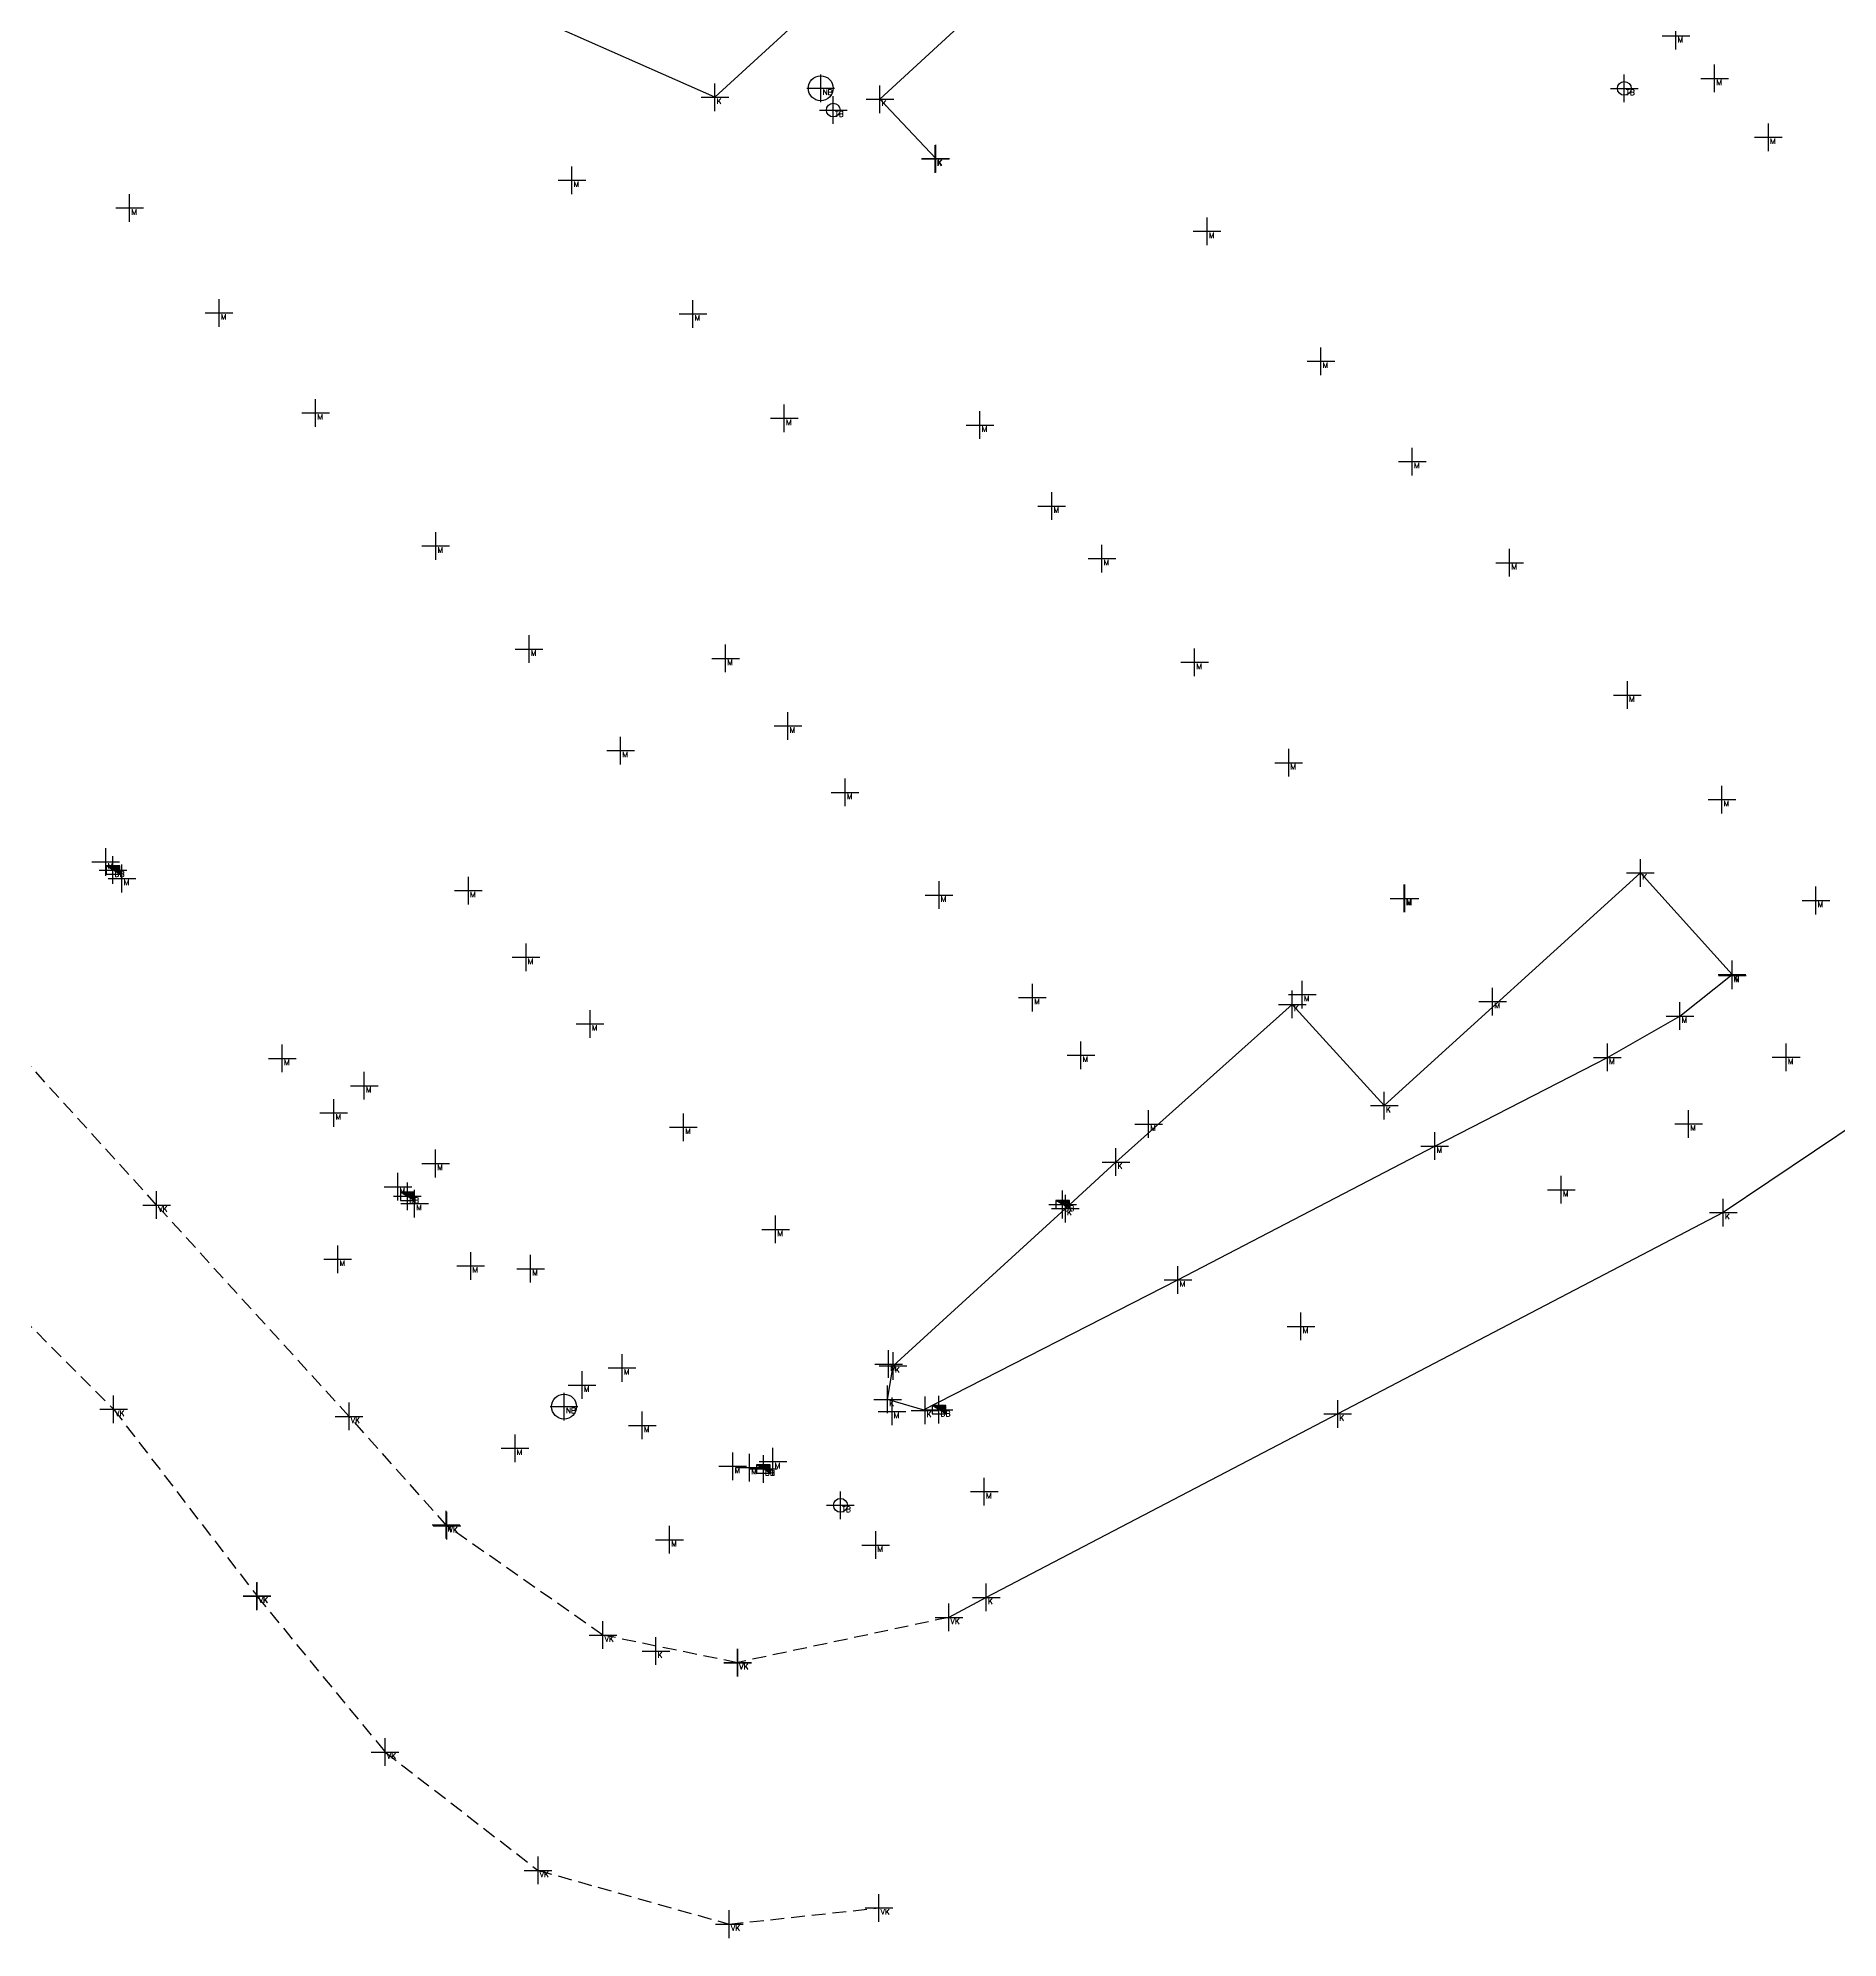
# Model space of a CAD drawing. Header units: metres. Extents: x 113488 to 113987, y 6281306 to 6282136.
# Drawn here: x 113809.7 to 113874.7, y 6281481.5 to 6281550.2 of the extents above; entities that cross this region are included whole.
import ezdxf
from ezdxf.enums import TextEntityAlignment as Align

# ---------------------------------------------------------------- set-up
doc = ezdxf.new("R2010")
doc.units = ezdxf.units.M
doc.header["$PDMODE"] = 2
doc.header["$PDSIZE"] = 0.5
doc.linetypes.add('DASHED', pattern=[0.75, 0.5, -0.25])
for name, color, linetype in [('M-2VA', 7, 'Continuous'), ('M-3YTOR', 7, 'Continuous'), ('M-BEF-BRUNNAR-INMÄTT', 7, 'Continuous'), ('M-BEF-VÄGKANT', 6, 'DASHED'), ('M-BEF-VÄGKANTSTÖD', 1, 'Continuous'), ('M-BRUNNAR', 3, 'Continuous'), ('M-BRUNNSLOCK', 1, 'Continuous'), ('pntdesc', 1, 'Continuous')]:
    doc.layers.add(name, color=color, linetype=linetype)
doc.styles.get("Standard").update_dxf_attribs({"font": 'simplex8.shx'})

# ---------------------------------------------------------------- blocks, each defined once
blk = doc.blocks.new('meas')
at = {"color": 0}
blk.add_point((0, 0), dxfattribs=at)
at = {"layer": 'pntdesc'}
blk.add_attdef('PNTDESC', text='', height=1, dxfattribs=at).set_placement((0.3, -0.21), align=Align.TOP_LEFT)
blk = doc.blocks.new('BEF-DB')
blk.add_hatch(color=256).paths.add_polyline_path([(-0.25, 0.15), (0.25, -0.15), (0.25, 0.15)])
blk.add_line((0.25, -0.15), (-0.25, 0.15))
at = {"flags": 128}
blk.add_lwpolyline([(-0.25, 0.15), (-0.25, -0.15), (0.25, -0.15), (0.25, 0.15)], close=True, dxfattribs=at)
blk = doc.blocks.new('NB')
at = {"layer": 'M-BRUNNAR', "ltscale": 0.1}
blk.add_circle((0, 0), 0.45, dxfattribs=at)
blk = doc.blocks.new('TB')
at = {"layer": 'M-BRUNNAR', "ltscale": 0.1}
blk.add_circle((0, 0), 0.25, dxfattribs=at)
at = {"layer": 'M-BRUNNSLOCK', "ltscale": 0.1}
blk.add_circle((0, 0), 0.25, dxfattribs=at)

msp = doc.modelspace()

# ---------------------------------------------------------------- linework, layer by layer
at = {"layer": 'M-BEF-VÄGKANT'}
for points in [[(113842.611, 6281493.118, 5.487), (113834.98, 6281491.488, 5.466), (113834.974, 6281491.479, 5.468), (113830.109, 6281492.481, 5.45), (113824.473, 6281496.426, 5.474), (113820.939, 6281500.38, 5.505), (113813.984, 6281508.011, 5.586), (113807.119, 6281515.565, 5.636)], [(113805.415, 6281507.664, 5.723), (113812.429, 6281500.635, 5.792), (113817.615, 6281493.891, 5.823), (113817.609, 6281493.881, 5.821), (113822.241, 6281488.254, 5.919), (113827.766, 6281483.98, 6.041), (113834.677, 6281482.036, 6.191), (113840.083, 6281482.624, 6.129)]]:
    msp.add_polyline3d(points, dxfattribs=at)
at = {"layer": 'M-BEF-VÄGKANTSTÖD'}
for points in [[(113901.597, 6281597.066, 6.838), (113917.709, 6281578.362, 6.639), (113925.577, 6281569.272, 6.525), (113927.991, 6281561.747, 6.486), (113923.777, 6281554.858, 6.4), (113927.118, 6281551.181, 6.542), (113891.99, 6281519.203, 6.057), (113888.6, 6281522.906, 5.948), (113875.542, 6281511.069, 5.778), (113870.593, 6281507.742, 5.756), (113856.661, 6281500.466, 5.559), (113843.962, 6281493.839, 5.477), (113842.611, 6281493.118, 5.487)], [(113827.929, 6281559.263, 6.202), (113831.454, 6281557.186, 6.139), (113835.416, 6281555.285, 6.115), (113838.528, 6281552.041, 6.113), (113834.16, 6281548.033, 6.057), (113827.662, 6281550.897, 6.123), (113822.332, 6281554.225, 6.144), (113827.909, 6281559.254, 6.191)], [(113856.341, 6281551.834, 6.066), (113851.503, 6281551.696, 6.068), (113847.66, 6281551.967, 6.094), (113844.87, 6281552.348, 6.123), (113840.122, 6281547.964, 6.083), (113842.138, 6281545.816, 6.028), (113842.121, 6281545.804, 6.023)], [(113841.749, 6281500.595, 5.379), (113840.394, 6281500.99, 5.366), (113840.595, 6281502.203, 5.371), (113846.82, 6281507.889, 5.419), (113848.645, 6281509.569, 5.475), (113855.017, 6281515.262, 5.536), (113858.343, 6281511.605, 5.595), (113867.604, 6281520.013, 5.727), (113870.911, 6281516.344, 5.646)], [(113841.689, 6281500.613, 5.378), (113850.89, 6281505.312, 5.468), (113860.172, 6281510.147, 5.568), (113866.406, 6281513.349, 5.629), (113869.026, 6281514.843, 5.653), (113870.911, 6281516.344, 5.646)]]:
    msp.add_polyline3d(points, dxfattribs=at)

# ---------------------------------------------------------------- block references
at = {"layer": 'M-2VA', "color": 20}
ref = msp.add_blockref('meas', (113837.983, 6281548.359, 6.065), dxfattribs=dict(at, xscale=0.2, yscale=0.2, zscale=0.2))
ref.add_attrib('PNTDESC', 'NB', dxfattribs={"layer": 'pntdesc', "height": 0.2}).set_placement((113838.043, 6281548.317, 6.065), align=Align.TOP_LEFT)
at = {"layer": 'M-2VA', "color": 50}
ref = msp.add_blockref('meas', (113867.019, 6281548.353, 6.156), dxfattribs=dict(at, xscale=0.2, yscale=0.2, zscale=0.2))
ref.add_attrib('PNTDESC', 'TB', dxfattribs={"layer": 'pntdesc', "height": 0.2}).set_placement((113867.079, 6281548.311, 6.156), align=Align.TOP_LEFT)
ref = msp.add_blockref('meas', (113838.434, 6281547.571, 6.045), dxfattribs=dict(at, xscale=0.2, yscale=0.2, zscale=0.2))
ref.add_attrib('PNTDESC', 'TB', dxfattribs={"layer": 'pntdesc', "height": 0.2}).set_placement((113838.494, 6281547.529, 6.045), align=Align.TOP_LEFT)
at = {"layer": 'M-2VA', "color": 150}
ref = msp.add_blockref('meas', (113812.405, 6281520.117, 5.492), dxfattribs=dict(at, xscale=0.2, yscale=0.2, zscale=0.2))
ref.add_attrib('PNTDESC', 'DB', dxfattribs={"layer": 'pntdesc', "height": 0.2}).set_placement((113812.465, 6281520.075, 5.492), align=Align.TOP_LEFT)
ref = msp.add_blockref('meas', (113823.045, 6281508.329, 5.398), dxfattribs=dict(at, xscale=0.2, yscale=0.2, zscale=0.2))
ref.add_attrib('PNTDESC', 'DB', dxfattribs={"layer": 'pntdesc', "height": 0.2}).set_placement((113823.105, 6281508.287, 5.398), align=Align.TOP_LEFT)
ref = msp.add_blockref('meas', (113846.721, 6281508.034, 5.424), dxfattribs=dict(at, xscale=0.2, yscale=0.2, zscale=0.2))
ref.add_attrib('PNTDESC', 'DB', dxfattribs={"layer": 'pntdesc', "height": 0.2}).set_placement((113846.781, 6281507.992, 5.424), align=Align.TOP_LEFT)
at = {"layer": 'M-2VA', "color": 20}
ref = msp.add_blockref('meas', (113828.707, 6281500.734, 5.372), dxfattribs=dict(at, xscale=0.2, yscale=0.2, zscale=0.2))
ref.add_attrib('PNTDESC', 'NB', dxfattribs={"layer": 'pntdesc', "height": 0.2}).set_placement((113828.767, 6281500.692, 5.372), align=Align.TOP_LEFT)
at = {"layer": 'M-2VA', "color": 150}
ref = msp.add_blockref('meas', (113842.252, 6281500.618, 5.37), dxfattribs=dict(at, xscale=0.2, yscale=0.2, zscale=0.2))
ref.add_attrib('PNTDESC', 'DB', dxfattribs={"layer": 'pntdesc', "height": 0.2}).set_placement((113842.312, 6281500.576, 5.37), align=Align.TOP_LEFT)
ref = msp.add_blockref('meas', (113835.907, 6281498.482, 5.306), dxfattribs=dict(at, xscale=0.2, yscale=0.2, zscale=0.2))
ref.add_attrib('PNTDESC', 'DB', dxfattribs={"layer": 'pntdesc', "height": 0.2}).set_placement((113835.967, 6281498.44, 5.306), align=Align.TOP_LEFT)
at = {"layer": 'M-2VA', "color": 50}
ref = msp.add_blockref('meas', (113838.693, 6281497.167, 5.345), dxfattribs=dict(at, xscale=0.2, yscale=0.2, zscale=0.2))
ref.add_attrib('PNTDESC', 'TB', dxfattribs={"layer": 'pntdesc', "height": 0.2}).set_placement((113838.753, 6281497.125, 5.345), align=Align.TOP_LEFT)
at = {"layer": 'M-3YTOR', "color": 90}
ref = msp.add_blockref('meas', (113868.884, 6281550.255, 6.159), dxfattribs=dict(at, xscale=0.2, yscale=0.2, zscale=0.2))
ref.add_attrib('PNTDESC', 'M', dxfattribs={"layer": 'pntdesc', "height": 0.2}).set_placement((113868.944, 6281550.213, 6.159), align=Align.TOP_LEFT)
ref = msp.add_blockref('meas', (113870.282, 6281548.716, 6.164), dxfattribs=dict(at, xscale=0.2, yscale=0.2, zscale=0.2))
ref.add_attrib('PNTDESC', 'M', dxfattribs={"layer": 'pntdesc', "height": 0.2}).set_placement((113870.342, 6281548.674, 6.164), align=Align.TOP_LEFT)
at = {"layer": 'M-3YTOR', "color": 130}
ref = msp.add_blockref('meas', (113834.16, 6281548.033, 6.057), dxfattribs=dict(at, xscale=0.2, yscale=0.2, zscale=0.2))
ref.add_attrib('PNTDESC', 'K', dxfattribs={"layer": 'pntdesc', "height": 0.2}).set_placement((113834.22, 6281547.991, 6.057), align=Align.TOP_LEFT)
ref = msp.add_blockref('meas', (113840.122, 6281547.964, 6.083), dxfattribs=dict(at, xscale=0.2, yscale=0.2, zscale=0.2))
ref.add_attrib('PNTDESC', 'K', dxfattribs={"layer": 'pntdesc', "height": 0.2}).set_placement((113840.182, 6281547.922, 6.083), align=Align.TOP_LEFT)
at = {"layer": 'M-3YTOR', "color": 90}
ref = msp.add_blockref('meas', (113872.224, 6281546.588, 6.114), dxfattribs=dict(at, xscale=0.2, yscale=0.2, zscale=0.2))
ref.add_attrib('PNTDESC', 'M', dxfattribs={"layer": 'pntdesc', "height": 0.2}).set_placement((113872.284, 6281546.546, 6.114), align=Align.TOP_LEFT)
at = {"layer": 'M-3YTOR', "color": 130}
ref = msp.add_blockref('meas', (113842.121, 6281545.804, 6.023), dxfattribs=dict(at, xscale=0.2, yscale=0.2, zscale=0.2))
ref.add_attrib('PNTDESC', 'K', dxfattribs={"layer": 'pntdesc', "height": 0.2}).set_placement((113842.181, 6281545.762, 6.023), align=Align.TOP_LEFT)
ref = msp.add_blockref('meas', (113842.138, 6281545.816, 6.028), dxfattribs=dict(at, xscale=0.2, yscale=0.2, zscale=0.2))
ref.add_attrib('PNTDESC', 'K', dxfattribs={"layer": 'pntdesc', "height": 0.2}).set_placement((113842.198, 6281545.774, 6.028), align=Align.TOP_LEFT)
at = {"layer": 'M-3YTOR', "color": 90}
ref = msp.add_blockref('meas', (113828.989, 6281545.037, 6.006), dxfattribs=dict(at, xscale=0.2, yscale=0.2, zscale=0.2))
ref.add_attrib('PNTDESC', 'M', dxfattribs={"layer": 'pntdesc', "height": 0.2}).set_placement((113829.049, 6281544.995, 6.006), align=Align.TOP_LEFT)
ref = msp.add_blockref('meas', (113813.008, 6281544.034, 5.96), dxfattribs=dict(at, xscale=0.2, yscale=0.2, zscale=0.2))
ref.add_attrib('PNTDESC', 'M', dxfattribs={"layer": 'pntdesc', "height": 0.2}).set_placement((113813.068, 6281543.992, 5.96), align=Align.TOP_LEFT)
ref = msp.add_blockref('meas', (113851.942, 6281543.19, 6.021), dxfattribs=dict(at, xscale=0.2, yscale=0.2, zscale=0.2))
ref.add_attrib('PNTDESC', 'M', dxfattribs={"layer": 'pntdesc', "height": 0.2}).set_placement((113852.002, 6281543.148, 6.021), align=Align.TOP_LEFT)
ref = msp.add_blockref('meas', (113816.242, 6281540.242, 5.91), dxfattribs=dict(at, xscale=0.2, yscale=0.2, zscale=0.2))
ref.add_attrib('PNTDESC', 'M', dxfattribs={"layer": 'pntdesc', "height": 0.2}).set_placement((113816.302, 6281540.2, 5.91), align=Align.TOP_LEFT)
ref = msp.add_blockref('meas', (113833.362, 6281540.207, 5.918), dxfattribs=dict(at, xscale=0.2, yscale=0.2, zscale=0.2))
ref.add_attrib('PNTDESC', 'M', dxfattribs={"layer": 'pntdesc', "height": 0.2}).set_placement((113833.422, 6281540.165, 5.918), align=Align.TOP_LEFT)
ref = msp.add_blockref('meas', (113856.054, 6281538.497, 5.937), dxfattribs=dict(at, xscale=0.2, yscale=0.2, zscale=0.2))
ref.add_attrib('PNTDESC', 'M', dxfattribs={"layer": 'pntdesc', "height": 0.2}).set_placement((113856.114, 6281538.455, 5.937), align=Align.TOP_LEFT)
ref = msp.add_blockref('meas', (113819.728, 6281536.631, 5.85), dxfattribs=dict(at, xscale=0.2, yscale=0.2, zscale=0.2))
ref.add_attrib('PNTDESC', 'M', dxfattribs={"layer": 'pntdesc', "height": 0.2}).set_placement((113819.788, 6281536.589, 5.85), align=Align.TOP_LEFT)
ref = msp.add_blockref('meas', (113836.664, 6281536.435, 5.862), dxfattribs=dict(at, xscale=0.2, yscale=0.2, zscale=0.2))
ref.add_attrib('PNTDESC', 'M', dxfattribs={"layer": 'pntdesc', "height": 0.2}).set_placement((113836.724, 6281536.393, 5.862), align=Align.TOP_LEFT)
ref = msp.add_blockref('meas', (113843.735, 6281536.193, 5.909), dxfattribs=dict(at, xscale=0.2, yscale=0.2, zscale=0.2))
ref.add_attrib('PNTDESC', 'M', dxfattribs={"layer": 'pntdesc', "height": 0.2}).set_placement((113843.795, 6281536.151, 5.909), align=Align.TOP_LEFT)
ref = msp.add_blockref('meas', (113859.358, 6281534.872, 5.874), dxfattribs=dict(at, xscale=0.2, yscale=0.2, zscale=0.2))
ref.add_attrib('PNTDESC', 'M', dxfattribs={"layer": 'pntdesc', "height": 0.2}).set_placement((113859.418, 6281534.83, 5.874), align=Align.TOP_LEFT)
ref = msp.add_blockref('meas', (113846.33, 6281533.264, 5.865), dxfattribs=dict(at, xscale=0.2, yscale=0.2, zscale=0.2))
ref.add_attrib('PNTDESC', 'M', dxfattribs={"layer": 'pntdesc', "height": 0.2}).set_placement((113846.39, 6281533.222, 5.865), align=Align.TOP_LEFT)
ref = msp.add_blockref('meas', (113824.069, 6281531.823, 5.75), dxfattribs=dict(at, xscale=0.2, yscale=0.2, zscale=0.2))
ref.add_attrib('PNTDESC', 'M', dxfattribs={"layer": 'pntdesc', "height": 0.2}).set_placement((113824.129, 6281531.781, 5.75), align=Align.TOP_LEFT)
ref = msp.add_blockref('meas', (113848.141, 6281531.368, 5.833), dxfattribs=dict(at, xscale=0.2, yscale=0.2, zscale=0.2))
ref.add_attrib('PNTDESC', 'M', dxfattribs={"layer": 'pntdesc', "height": 0.2}).set_placement((113848.201, 6281531.326, 5.833), align=Align.TOP_LEFT)
ref = msp.add_blockref('meas', (113862.874, 6281531.215, 5.798), dxfattribs=dict(at, xscale=0.2, yscale=0.2, zscale=0.2))
ref.add_attrib('PNTDESC', 'M', dxfattribs={"layer": 'pntdesc', "height": 0.2}).set_placement((113862.934, 6281531.173, 5.798), align=Align.TOP_LEFT)
ref = msp.add_blockref('meas', (113827.443, 6281528.099, 5.711), dxfattribs=dict(at, xscale=0.2, yscale=0.2, zscale=0.2))
ref.add_attrib('PNTDESC', 'M', dxfattribs={"layer": 'pntdesc', "height": 0.2}).set_placement((113827.503, 6281528.057, 5.711), align=Align.TOP_LEFT)
ref = msp.add_blockref('meas', (113834.541, 6281527.763, 5.739), dxfattribs=dict(at, xscale=0.2, yscale=0.2, zscale=0.2))
ref.add_attrib('PNTDESC', 'M', dxfattribs={"layer": 'pntdesc', "height": 0.2}).set_placement((113834.601, 6281527.721, 5.739), align=Align.TOP_LEFT)
ref = msp.add_blockref('meas', (113851.491, 6281527.621, 5.736), dxfattribs=dict(at, xscale=0.2, yscale=0.2, zscale=0.2))
ref.add_attrib('PNTDESC', 'M', dxfattribs={"layer": 'pntdesc', "height": 0.2}).set_placement((113851.551, 6281527.579, 5.736), align=Align.TOP_LEFT)
ref = msp.add_blockref('meas', (113867.13, 6281526.439, 5.747), dxfattribs=dict(at, xscale=0.2, yscale=0.2, zscale=0.2))
ref.add_attrib('PNTDESC', 'M', dxfattribs={"layer": 'pntdesc', "height": 0.2}).set_placement((113867.19, 6281526.397, 5.747), align=Align.TOP_LEFT)
ref = msp.add_blockref('meas', (113836.795, 6281525.32, 5.705), dxfattribs=dict(at, xscale=0.2, yscale=0.2, zscale=0.2))
ref.add_attrib('PNTDESC', 'M', dxfattribs={"layer": 'pntdesc', "height": 0.2}).set_placement((113836.855, 6281525.278, 5.705), align=Align.TOP_LEFT)
ref = msp.add_blockref('meas', (113830.75, 6281524.43, 5.67), dxfattribs=dict(at, xscale=0.2, yscale=0.2, zscale=0.2))
ref.add_attrib('PNTDESC', 'M', dxfattribs={"layer": 'pntdesc', "height": 0.2}).set_placement((113830.81, 6281524.388, 5.67), align=Align.TOP_LEFT)
ref = msp.add_blockref('meas', (113854.892, 6281523.994, 5.699), dxfattribs=dict(at, xscale=0.2, yscale=0.2, zscale=0.2))
ref.add_attrib('PNTDESC', 'M', dxfattribs={"layer": 'pntdesc', "height": 0.2}).set_placement((113854.952, 6281523.952, 5.699), align=Align.TOP_LEFT)
ref = msp.add_blockref('meas', (113838.863, 6281522.918, 5.664), dxfattribs=dict(at, xscale=0.2, yscale=0.2, zscale=0.2))
ref.add_attrib('PNTDESC', 'M', dxfattribs={"layer": 'pntdesc', "height": 0.2}).set_placement((113838.923, 6281522.876, 5.664), align=Align.TOP_LEFT)
ref = msp.add_blockref('meas', (113870.545, 6281522.662, 5.753), dxfattribs=dict(at, xscale=0.2, yscale=0.2, zscale=0.2))
ref.add_attrib('PNTDESC', 'M', dxfattribs={"layer": 'pntdesc', "height": 0.2}).set_placement((113870.605, 6281522.62, 5.753), align=Align.TOP_LEFT)
ref = msp.add_blockref('meas', (113812.145, 6281520.41, 5.496), dxfattribs=dict(at, xscale=0.2, yscale=0.2, zscale=0.2))
ref.add_attrib('PNTDESC', 'M', dxfattribs={"layer": 'pntdesc', "height": 0.2}).set_placement((113812.205, 6281520.368, 5.496), align=Align.TOP_LEFT)
ref = msp.add_blockref('meas', (113812.729, 6281519.811, 5.483), dxfattribs=dict(at, xscale=0.2, yscale=0.2, zscale=0.2))
ref.add_attrib('PNTDESC', 'M', dxfattribs={"layer": 'pntdesc', "height": 0.2}).set_placement((113812.789, 6281519.769, 5.483), align=Align.TOP_LEFT)
at = {"layer": 'M-3YTOR', "color": 130}
ref = msp.add_blockref('meas', (113867.604, 6281520.013, 5.727), dxfattribs=dict(at, xscale=0.2, yscale=0.2, zscale=0.2))
ref.add_attrib('PNTDESC', 'K', dxfattribs={"layer": 'pntdesc', "height": 0.2}).set_placement((113867.664, 6281519.971, 5.727), align=Align.TOP_LEFT)
at = {"layer": 'M-3YTOR', "color": 90}
ref = msp.add_blockref('meas', (113825.248, 6281519.373, 5.575), dxfattribs=dict(at, xscale=0.2, yscale=0.2, zscale=0.2))
ref.add_attrib('PNTDESC', 'M', dxfattribs={"layer": 'pntdesc', "height": 0.2}).set_placement((113825.308, 6281519.331, 5.575), align=Align.TOP_LEFT)
ref = msp.add_blockref('meas', (113842.255, 6281519.212, 5.615), dxfattribs=dict(at, xscale=0.2, yscale=0.2, zscale=0.2))
ref.add_attrib('PNTDESC', 'M', dxfattribs={"layer": 'pntdesc', "height": 0.2}).set_placement((113842.315, 6281519.17, 5.615), align=Align.TOP_LEFT)
ref = msp.add_blockref('meas', (113859.064, 6281519.092, 5.602), dxfattribs=dict(at, xscale=0.2, yscale=0.2, zscale=0.2))
ref.add_attrib('PNTDESC', 'M', dxfattribs={"layer": 'pntdesc', "height": 0.2}).set_placement((113859.124, 6281519.05, 5.602), align=Align.TOP_LEFT)
ref = msp.add_blockref('meas', (113859.088, 6281519.092, 5.599), dxfattribs=dict(at, xscale=0.2, yscale=0.2, zscale=0.2))
ref.add_attrib('PNTDESC', 'M', dxfattribs={"layer": 'pntdesc', "height": 0.2}).set_placement((113859.148, 6281519.05, 5.599), align=Align.TOP_LEFT)
ref = msp.add_blockref('meas', (113873.941, 6281519.016, 5.719), dxfattribs=dict(at, xscale=0.2, yscale=0.2, zscale=0.2))
ref.add_attrib('PNTDESC', 'M', dxfattribs={"layer": 'pntdesc', "height": 0.2}).set_placement((113874.001, 6281518.974, 5.719), align=Align.TOP_LEFT)
ref = msp.add_blockref('meas', (113827.331, 6281516.964, 5.56), dxfattribs=dict(at, xscale=0.2, yscale=0.2, zscale=0.2))
ref.add_attrib('PNTDESC', 'M', dxfattribs={"layer": 'pntdesc', "height": 0.2}).set_placement((113827.391, 6281516.922, 5.56), align=Align.TOP_LEFT)
at = {"layer": 'M-3YTOR', "color": 130}
ref = msp.add_blockref('meas', (113870.911, 6281516.344, 5.646), dxfattribs=dict(at, xscale=0.2, yscale=0.2, zscale=0.2))
ref.add_attrib('PNTDESC', 'K', dxfattribs={"layer": 'pntdesc', "height": 0.2}).set_placement((113870.971, 6281516.302, 5.646), align=Align.TOP_LEFT)
at = {"layer": 'M-3YTOR', "color": 90}
ref = msp.add_blockref('meas', (113870.917, 6281516.308, 5.653), dxfattribs=dict(at, xscale=0.2, yscale=0.2, zscale=0.2))
ref.add_attrib('PNTDESC', 'M', dxfattribs={"layer": 'pntdesc', "height": 0.2}).set_placement((113870.977, 6281516.266, 5.653), align=Align.TOP_LEFT)
ref = msp.add_blockref('meas', (113845.631, 6281515.509, 5.544), dxfattribs=dict(at, xscale=0.2, yscale=0.2, zscale=0.2))
ref.add_attrib('PNTDESC', 'M', dxfattribs={"layer": 'pntdesc', "height": 0.2}).set_placement((113845.691, 6281515.467, 5.544), align=Align.TOP_LEFT)
ref = msp.add_blockref('meas', (113855.38, 6281515.618, 5.552), dxfattribs=dict(at, xscale=0.2, yscale=0.2, zscale=0.2))
ref.add_attrib('PNTDESC', 'M', dxfattribs={"layer": 'pntdesc', "height": 0.2}).set_placement((113855.44, 6281515.576, 5.552), align=Align.TOP_LEFT)
ref = msp.add_blockref('meas', (113862.262, 6281515.367, 5.681), dxfattribs=dict(at, xscale=0.2, yscale=0.2, zscale=0.2))
ref.add_attrib('PNTDESC', 'M', dxfattribs={"layer": 'pntdesc', "height": 0.2}).set_placement((113862.322, 6281515.325, 5.681), align=Align.TOP_LEFT)
at = {"layer": 'M-3YTOR', "color": 130}
ref = msp.add_blockref('meas', (113855.017, 6281515.262, 5.536), dxfattribs=dict(at, xscale=0.2, yscale=0.2, zscale=0.2))
ref.add_attrib('PNTDESC', 'K', dxfattribs={"layer": 'pntdesc', "height": 0.2}).set_placement((113855.077, 6281515.22, 5.536), align=Align.TOP_LEFT)
at = {"layer": 'M-3YTOR', "color": 90}
ref = msp.add_blockref('meas', (113869.026, 6281514.843, 5.653), dxfattribs=dict(at, xscale=0.2, yscale=0.2, zscale=0.2))
ref.add_attrib('PNTDESC', 'M', dxfattribs={"layer": 'pntdesc', "height": 0.2}).set_placement((113869.086, 6281514.801, 5.653), align=Align.TOP_LEFT)
ref = msp.add_blockref('meas', (113829.646, 6281514.559, 5.521), dxfattribs=dict(at, xscale=0.2, yscale=0.2, zscale=0.2))
ref.add_attrib('PNTDESC', 'M', dxfattribs={"layer": 'pntdesc', "height": 0.2}).set_placement((113829.706, 6281514.517, 5.521), align=Align.TOP_LEFT)
ref = msp.add_blockref('meas', (113818.525, 6281513.31, 5.447), dxfattribs=dict(at, xscale=0.2, yscale=0.2, zscale=0.2))
ref.add_attrib('PNTDESC', 'M', dxfattribs={"layer": 'pntdesc', "height": 0.2}).set_placement((113818.585, 6281513.268, 5.447), align=Align.TOP_LEFT)
ref = msp.add_blockref('meas', (113847.383, 6281513.425, 5.521), dxfattribs=dict(at, xscale=0.2, yscale=0.2, zscale=0.2))
ref.add_attrib('PNTDESC', 'M', dxfattribs={"layer": 'pntdesc', "height": 0.2}).set_placement((113847.443, 6281513.383, 5.521), align=Align.TOP_LEFT)
ref = msp.add_blockref('meas', (113866.406, 6281513.349, 5.629), dxfattribs=dict(at, xscale=0.2, yscale=0.2, zscale=0.2))
ref.add_attrib('PNTDESC', 'M', dxfattribs={"layer": 'pntdesc', "height": 0.2}).set_placement((113866.466, 6281513.307, 5.629), align=Align.TOP_LEFT)
ref = msp.add_blockref('meas', (113872.868, 6281513.351, 5.712), dxfattribs=dict(at, xscale=0.2, yscale=0.2, zscale=0.2))
ref.add_attrib('PNTDESC', 'M', dxfattribs={"layer": 'pntdesc', "height": 0.2}).set_placement((113872.928, 6281513.309, 5.712), align=Align.TOP_LEFT)
ref = msp.add_blockref('meas', (113821.485, 6281512.324, 5.465), dxfattribs=dict(at, xscale=0.2, yscale=0.2, zscale=0.2))
ref.add_attrib('PNTDESC', 'M', dxfattribs={"layer": 'pntdesc', "height": 0.2}).set_placement((113821.545, 6281512.282, 5.465), align=Align.TOP_LEFT)
ref = msp.add_blockref('meas', (113820.385, 6281511.345, 5.433), dxfattribs=dict(at, xscale=0.2, yscale=0.2, zscale=0.2))
ref.add_attrib('PNTDESC', 'M', dxfattribs={"layer": 'pntdesc', "height": 0.2}).set_placement((113820.445, 6281511.303, 5.433), align=Align.TOP_LEFT)
at = {"layer": 'M-3YTOR', "color": 130}
ref = msp.add_blockref('meas', (113858.343, 6281511.605, 5.595), dxfattribs=dict(at, xscale=0.2, yscale=0.2, zscale=0.2))
ref.add_attrib('PNTDESC', 'K', dxfattribs={"layer": 'pntdesc', "height": 0.2}).set_placement((113858.403, 6281511.563, 5.595), align=Align.TOP_LEFT)
at = {"layer": 'M-3YTOR', "color": 90}
ref = msp.add_blockref('meas', (113833.02, 6281510.823, 5.487), dxfattribs=dict(at, xscale=0.2, yscale=0.2, zscale=0.2))
ref.add_attrib('PNTDESC', 'M', dxfattribs={"layer": 'pntdesc', "height": 0.2}).set_placement((113833.08, 6281510.781, 5.487), align=Align.TOP_LEFT)
ref = msp.add_blockref('meas', (113849.826, 6281510.94, 5.499), dxfattribs=dict(at, xscale=0.2, yscale=0.2, zscale=0.2))
ref.add_attrib('PNTDESC', 'M', dxfattribs={"layer": 'pntdesc', "height": 0.2}).set_placement((113849.886, 6281510.898, 5.499), align=Align.TOP_LEFT)
ref = msp.add_blockref('meas', (113869.339, 6281510.947, 5.677), dxfattribs=dict(at, xscale=0.2, yscale=0.2, zscale=0.2))
ref.add_attrib('PNTDESC', 'M', dxfattribs={"layer": 'pntdesc', "height": 0.2}).set_placement((113869.399, 6281510.905, 5.677), align=Align.TOP_LEFT)
ref = msp.add_blockref('meas', (113860.172, 6281510.147, 5.568), dxfattribs=dict(at, xscale=0.2, yscale=0.2, zscale=0.2))
ref.add_attrib('PNTDESC', 'M', dxfattribs={"layer": 'pntdesc', "height": 0.2}).set_placement((113860.232, 6281510.105, 5.568), align=Align.TOP_LEFT)
ref = msp.add_blockref('meas', (113824.062, 6281509.515, 5.442), dxfattribs=dict(at, xscale=0.2, yscale=0.2, zscale=0.2))
ref.add_attrib('PNTDESC', 'M', dxfattribs={"layer": 'pntdesc', "height": 0.2}).set_placement((113824.122, 6281509.473, 5.442), align=Align.TOP_LEFT)
at = {"layer": 'M-3YTOR', "color": 130}
ref = msp.add_blockref('meas', (113848.645, 6281509.569, 5.475), dxfattribs=dict(at, xscale=0.2, yscale=0.2, zscale=0.2))
ref.add_attrib('PNTDESC', 'K', dxfattribs={"layer": 'pntdesc', "height": 0.2}).set_placement((113848.705, 6281509.527, 5.475), align=Align.TOP_LEFT)
at = {"layer": 'M-3YTOR', "color": 90}
ref = msp.add_blockref('meas', (113822.7, 6281508.678, 5.402), dxfattribs=dict(at, xscale=0.2, yscale=0.2, zscale=0.2))
ref.add_attrib('PNTDESC', 'M', dxfattribs={"layer": 'pntdesc', "height": 0.2}).set_placement((113822.76, 6281508.636, 5.402), align=Align.TOP_LEFT)
ref = msp.add_blockref('meas', (113864.739, 6281508.567, 5.617), dxfattribs=dict(at, xscale=0.2, yscale=0.2, zscale=0.2))
ref.add_attrib('PNTDESC', 'M', dxfattribs={"layer": 'pntdesc', "height": 0.2}).set_placement((113864.799, 6281508.525, 5.617), align=Align.TOP_LEFT)
at = {"layer": 'M-3YTOR', "color": 50}
ref = msp.add_blockref('meas', (113813.984, 6281508.011, 5.586), dxfattribs=dict(at, xscale=0.2, yscale=0.2, zscale=0.2))
ref.add_attrib('PNTDESC', 'VK', dxfattribs={"layer": 'pntdesc', "height": 0.2}).set_placement((113814.044, 6281507.969, 5.586), align=Align.TOP_LEFT)
at = {"layer": 'M-3YTOR', "color": 90}
ref = msp.add_blockref('meas', (113823.302, 6281508.068, 5.4), dxfattribs=dict(at, xscale=0.2, yscale=0.2, zscale=0.2))
ref.add_attrib('PNTDESC', 'M', dxfattribs={"layer": 'pntdesc', "height": 0.2}).set_placement((113823.362, 6281508.026, 5.4), align=Align.TOP_LEFT)
at = {"layer": 'M-3YTOR', "color": 130}
ref = msp.add_blockref('meas', (113846.82, 6281507.889, 5.419), dxfattribs=dict(at, xscale=0.2, yscale=0.2, zscale=0.2))
ref.add_attrib('PNTDESC', 'K', dxfattribs={"layer": 'pntdesc', "height": 0.2}).set_placement((113846.88, 6281507.847, 5.419), align=Align.TOP_LEFT)
at = {"layer": 'M-3YTOR', "color": 90}
ref = msp.add_blockref('meas', (113836.351, 6281507.135, 5.418), dxfattribs=dict(at, xscale=0.2, yscale=0.2, zscale=0.2))
ref.add_attrib('PNTDESC', 'M', dxfattribs={"layer": 'pntdesc', "height": 0.2}).set_placement((113836.411, 6281507.093, 5.418), align=Align.TOP_LEFT)
at = {"layer": 'M-3YTOR', "color": 130}
ref = msp.add_blockref('meas', (113870.593, 6281507.742, 5.756), dxfattribs=dict(at, xscale=0.2, yscale=0.2, zscale=0.2))
ref.add_attrib('PNTDESC', 'K', dxfattribs={"layer": 'pntdesc', "height": 0.2}).set_placement((113870.653, 6281507.7, 5.756), align=Align.TOP_LEFT)
at = {"layer": 'M-3YTOR', "color": 90}
ref = msp.add_blockref('meas', (113820.527, 6281506.057, 5.474), dxfattribs=dict(at, xscale=0.2, yscale=0.2, zscale=0.2))
ref.add_attrib('PNTDESC', 'M', dxfattribs={"layer": 'pntdesc', "height": 0.2}).set_placement((113820.587, 6281506.015, 5.474), align=Align.TOP_LEFT)
ref = msp.add_blockref('meas', (113825.331, 6281505.816, 5.404), dxfattribs=dict(at, xscale=0.2, yscale=0.2, zscale=0.2))
ref.add_attrib('PNTDESC', 'M', dxfattribs={"layer": 'pntdesc', "height": 0.2}).set_placement((113825.391, 6281505.774, 5.404), align=Align.TOP_LEFT)
ref = msp.add_blockref('meas', (113827.496, 6281505.714, 5.404), dxfattribs=dict(at, xscale=0.2, yscale=0.2, zscale=0.2))
ref.add_attrib('PNTDESC', 'M', dxfattribs={"layer": 'pntdesc', "height": 0.2}).set_placement((113827.556, 6281505.672, 5.404), align=Align.TOP_LEFT)
ref = msp.add_blockref('meas', (113850.89, 6281505.312, 5.468), dxfattribs=dict(at, xscale=0.2, yscale=0.2, zscale=0.2))
ref.add_attrib('PNTDESC', 'M', dxfattribs={"layer": 'pntdesc', "height": 0.2}).set_placement((113850.95, 6281505.27, 5.468), align=Align.TOP_LEFT)
ref = msp.add_blockref('meas', (113855.334, 6281503.631, 5.521), dxfattribs=dict(at, xscale=0.2, yscale=0.2, zscale=0.2))
ref.add_attrib('PNTDESC', 'M', dxfattribs={"layer": 'pntdesc', "height": 0.2}).set_placement((113855.394, 6281503.589, 5.521), align=Align.TOP_LEFT)
ref = msp.add_blockref('meas', (113830.803, 6281502.13, 5.368), dxfattribs=dict(at, xscale=0.2, yscale=0.2, zscale=0.2))
ref.add_attrib('PNTDESC', 'M', dxfattribs={"layer": 'pntdesc', "height": 0.2}).set_placement((113830.863, 6281502.088, 5.368), align=Align.TOP_LEFT)
ref = msp.add_blockref('meas', (113840.435, 6281502.27, 5.368), dxfattribs=dict(at, xscale=0.2, yscale=0.2, zscale=0.2))
ref.add_attrib('PNTDESC', 'M', dxfattribs={"layer": 'pntdesc', "height": 0.2}).set_placement((113840.495, 6281502.228, 5.368), align=Align.TOP_LEFT)
at = {"layer": 'M-3YTOR', "color": 130}
ref = msp.add_blockref('meas', (113840.595, 6281502.203, 5.371), dxfattribs=dict(at, xscale=0.2, yscale=0.2, zscale=0.2))
ref.add_attrib('PNTDESC', 'K', dxfattribs={"layer": 'pntdesc', "height": 0.2}).set_placement((113840.655, 6281502.161, 5.371), align=Align.TOP_LEFT)
at = {"layer": 'M-3YTOR', "color": 90}
ref = msp.add_blockref('meas', (113829.359, 6281501.51, 5.359), dxfattribs=dict(at, xscale=0.2, yscale=0.2, zscale=0.2))
ref.add_attrib('PNTDESC', 'M', dxfattribs={"layer": 'pntdesc', "height": 0.2}).set_placement((113829.419, 6281501.468, 5.359), align=Align.TOP_LEFT)
at = {"layer": 'M-3YTOR', "color": 130}
ref = msp.add_blockref('meas', (113840.394, 6281500.99, 5.366), dxfattribs=dict(at, xscale=0.2, yscale=0.2, zscale=0.2))
ref.add_attrib('PNTDESC', 'K', dxfattribs={"layer": 'pntdesc', "height": 0.2}).set_placement((113840.454, 6281500.948, 5.366), align=Align.TOP_LEFT)
at = {"layer": 'M-3YTOR', "color": 50}
ref = msp.add_blockref('meas', (113812.429, 6281500.635, 5.792), dxfattribs=dict(at, xscale=0.2, yscale=0.2, zscale=0.2))
ref.add_attrib('PNTDESC', 'VK', dxfattribs={"layer": 'pntdesc', "height": 0.2}).set_placement((113812.489, 6281500.593, 5.792), align=Align.TOP_LEFT)
ref = msp.add_blockref('meas', (113820.939, 6281500.38, 5.505), dxfattribs=dict(at, xscale=0.2, yscale=0.2, zscale=0.2))
ref.add_attrib('PNTDESC', 'VK', dxfattribs={"layer": 'pntdesc', "height": 0.2}).set_placement((113820.999, 6281500.338, 5.505), align=Align.TOP_LEFT)
at = {"layer": 'M-3YTOR', "color": 90}
ref = msp.add_blockref('meas', (113840.558, 6281500.56, 5.367), dxfattribs=dict(at, xscale=0.2, yscale=0.2, zscale=0.2))
ref.add_attrib('PNTDESC', 'M', dxfattribs={"layer": 'pntdesc', "height": 0.2}).set_placement((113840.618, 6281500.518, 5.367), align=Align.TOP_LEFT)
at = {"layer": 'M-3YTOR', "color": 130}
ref = msp.add_blockref('meas', (113841.749, 6281500.595, 5.379), dxfattribs=dict(at, xscale=0.2, yscale=0.2, zscale=0.2))
ref.add_attrib('PNTDESC', 'K', dxfattribs={"layer": 'pntdesc', "height": 0.2}).set_placement((113841.809, 6281500.553, 5.379), align=Align.TOP_LEFT)
ref = msp.add_blockref('meas', (113856.661, 6281500.466, 5.559), dxfattribs=dict(at, xscale=0.2, yscale=0.2, zscale=0.2))
ref.add_attrib('PNTDESC', 'K', dxfattribs={"layer": 'pntdesc', "height": 0.2}).set_placement((113856.721, 6281500.424, 5.559), align=Align.TOP_LEFT)
at = {"layer": 'M-3YTOR', "color": 90}
ref = msp.add_blockref('meas', (113831.531, 6281500.055, 5.34), dxfattribs=dict(at, xscale=0.2, yscale=0.2, zscale=0.2))
ref.add_attrib('PNTDESC', 'M', dxfattribs={"layer": 'pntdesc', "height": 0.2}).set_placement((113831.591, 6281500.013, 5.34), align=Align.TOP_LEFT)
ref = msp.add_blockref('meas', (113826.933, 6281499.227, 5.402), dxfattribs=dict(at, xscale=0.2, yscale=0.2, zscale=0.2))
ref.add_attrib('PNTDESC', 'M', dxfattribs={"layer": 'pntdesc', "height": 0.2}).set_placement((113826.993, 6281499.185, 5.402), align=Align.TOP_LEFT)
ref = msp.add_blockref('meas', (113834.803, 6281498.576, 5.317), dxfattribs=dict(at, xscale=0.2, yscale=0.2, zscale=0.2))
ref.add_attrib('PNTDESC', 'M', dxfattribs={"layer": 'pntdesc', "height": 0.2}).set_placement((113834.863, 6281498.534, 5.317), align=Align.TOP_LEFT)
ref = msp.add_blockref('meas', (113835.41, 6281498.531, 5.31), dxfattribs=dict(at, xscale=0.2, yscale=0.2, zscale=0.2))
ref.add_attrib('PNTDESC', 'M', dxfattribs={"layer": 'pntdesc', "height": 0.2}).set_placement((113835.47, 6281498.489, 5.31), align=Align.TOP_LEFT)
ref = msp.add_blockref('meas', (113836.255, 6281498.744, 5.305), dxfattribs=dict(at, xscale=0.2, yscale=0.2, zscale=0.2))
ref.add_attrib('PNTDESC', 'M', dxfattribs={"layer": 'pntdesc', "height": 0.2}).set_placement((113836.315, 6281498.702, 5.305), align=Align.TOP_LEFT)
ref = msp.add_blockref('meas', (113843.891, 6281497.661, 5.429), dxfattribs=dict(at, xscale=0.2, yscale=0.2, zscale=0.2))
ref.add_attrib('PNTDESC', 'M', dxfattribs={"layer": 'pntdesc', "height": 0.2}).set_placement((113843.951, 6281497.619, 5.429), align=Align.TOP_LEFT)
at = {"layer": 'M-3YTOR', "color": 130}
ref = msp.add_blockref('meas', (113824.441, 6281496.467, 5.467), dxfattribs=dict(at, xscale=0.2, yscale=0.2, zscale=0.2))
ref.add_attrib('PNTDESC', 'K', dxfattribs={"layer": 'pntdesc', "height": 0.2}).set_placement((113824.501, 6281496.425, 5.467), align=Align.TOP_LEFT)
at = {"layer": 'M-3YTOR', "color": 50}
ref = msp.add_blockref('meas', (113824.473, 6281496.426, 5.474), dxfattribs=dict(at, xscale=0.2, yscale=0.2, zscale=0.2))
ref.add_attrib('PNTDESC', 'VK', dxfattribs={"layer": 'pntdesc', "height": 0.2}).set_placement((113824.533, 6281496.384, 5.474), align=Align.TOP_LEFT)
at = {"layer": 'M-3YTOR', "color": 90}
ref = msp.add_blockref('meas', (113832.516, 6281495.925, 5.377), dxfattribs=dict(at, xscale=0.2, yscale=0.2, zscale=0.2))
ref.add_attrib('PNTDESC', 'M', dxfattribs={"layer": 'pntdesc', "height": 0.2}).set_placement((113832.576, 6281495.883, 5.377), align=Align.TOP_LEFT)
ref = msp.add_blockref('meas', (113839.967, 6281495.728, 5.413), dxfattribs=dict(at, xscale=0.2, yscale=0.2, zscale=0.2))
ref.add_attrib('PNTDESC', 'M', dxfattribs={"layer": 'pntdesc', "height": 0.2}).set_placement((113840.027, 6281495.686, 5.413), align=Align.TOP_LEFT)
at = {"layer": 'M-3YTOR', "color": 50}
ref = msp.add_blockref('meas', (113817.609, 6281493.881, 5.821), dxfattribs=dict(at, xscale=0.2, yscale=0.2, zscale=0.2))
ref.add_attrib('PNTDESC', 'VK', dxfattribs={"layer": 'pntdesc', "height": 0.2}).set_placement((113817.669, 6281493.839, 5.821), align=Align.TOP_LEFT)
ref = msp.add_blockref('meas', (113817.615, 6281493.891, 5.823), dxfattribs=dict(at, xscale=0.2, yscale=0.2, zscale=0.2))
ref.add_attrib('PNTDESC', 'VK', dxfattribs={"layer": 'pntdesc', "height": 0.2}).set_placement((113817.675, 6281493.849, 5.823), align=Align.TOP_LEFT)
at = {"layer": 'M-3YTOR', "color": 130}
ref = msp.add_blockref('meas', (113843.962, 6281493.839, 5.477), dxfattribs=dict(at, xscale=0.2, yscale=0.2, zscale=0.2))
ref.add_attrib('PNTDESC', 'K', dxfattribs={"layer": 'pntdesc', "height": 0.2}).set_placement((113844.022, 6281493.797, 5.477), align=Align.TOP_LEFT)
at = {"layer": 'M-3YTOR', "color": 50}
ref = msp.add_blockref('meas', (113842.611, 6281493.118, 5.487), dxfattribs=dict(at, xscale=0.2, yscale=0.2, zscale=0.2))
ref.add_attrib('PNTDESC', 'VK', dxfattribs={"layer": 'pntdesc', "height": 0.2}).set_placement((113842.671, 6281493.076, 5.487), align=Align.TOP_LEFT)
ref = msp.add_blockref('meas', (113830.109, 6281492.481, 5.45), dxfattribs=dict(at, xscale=0.2, yscale=0.2, zscale=0.2))
ref.add_attrib('PNTDESC', 'VK', dxfattribs={"layer": 'pntdesc', "height": 0.2}).set_placement((113830.169, 6281492.439, 5.45), align=Align.TOP_LEFT)
at = {"layer": 'M-3YTOR', "color": 130}
ref = msp.add_blockref('meas', (113832.023, 6281491.903, 5.469), dxfattribs=dict(at, xscale=0.2, yscale=0.2, zscale=0.2))
ref.add_attrib('PNTDESC', 'K', dxfattribs={"layer": 'pntdesc', "height": 0.2}).set_placement((113832.083, 6281491.861, 5.469), align=Align.TOP_LEFT)
at = {"layer": 'M-3YTOR', "color": 50}
ref = msp.add_blockref('meas', (113834.974, 6281491.479, 5.468), dxfattribs=dict(at, xscale=0.2, yscale=0.2, zscale=0.2))
ref.add_attrib('PNTDESC', 'VK', dxfattribs={"layer": 'pntdesc', "height": 0.2}).set_placement((113835.034, 6281491.437, 5.468), align=Align.TOP_LEFT)
ref = msp.add_blockref('meas', (113834.98, 6281491.488, 5.466), dxfattribs=dict(at, xscale=0.2, yscale=0.2, zscale=0.2))
ref.add_attrib('PNTDESC', 'VK', dxfattribs={"layer": 'pntdesc', "height": 0.2}).set_placement((113835.04, 6281491.446, 5.466), align=Align.TOP_LEFT)
ref = msp.add_blockref('meas', (113822.241, 6281488.254, 5.919), dxfattribs=dict(at, xscale=0.2, yscale=0.2, zscale=0.2))
ref.add_attrib('PNTDESC', 'VK', dxfattribs={"layer": 'pntdesc', "height": 0.2}).set_placement((113822.301, 6281488.212, 5.919), align=Align.TOP_LEFT)
ref = msp.add_blockref('meas', (113827.766, 6281483.98, 6.041), dxfattribs=dict(at, xscale=0.2, yscale=0.2, zscale=0.2))
ref.add_attrib('PNTDESC', 'VK', dxfattribs={"layer": 'pntdesc', "height": 0.2}).set_placement((113827.826, 6281483.938, 6.041), align=Align.TOP_LEFT)
ref = msp.add_blockref('meas', (113840.083, 6281482.624, 6.129), dxfattribs=dict(at, xscale=0.2, yscale=0.2, zscale=0.2))
ref.add_attrib('PNTDESC', 'VK', dxfattribs={"layer": 'pntdesc', "height": 0.2}).set_placement((113840.143, 6281482.582, 6.129), align=Align.TOP_LEFT)
ref = msp.add_blockref('meas', (113834.677, 6281482.036, 6.191), dxfattribs=dict(at, xscale=0.2, yscale=0.2, zscale=0.2))
ref.add_attrib('PNTDESC', 'VK', dxfattribs={"layer": 'pntdesc', "height": 0.2}).set_placement((113834.737, 6281481.994, 6.191), align=Align.TOP_LEFT)
at = {"layer": 'M-BEF-BRUNNAR-INMÄTT'}
for name, p in [('NB', (113837.983, 6281548.359, 6.065)), ('TB', (113867.019, 6281548.353, 6.156)), ('TB', (113838.434, 6281547.571, 6.045)), ('BEF-DB', (113812.405, 6281520.117, 5.492)), ('BEF-DB', (113823.045, 6281508.329, 5.398)), ('BEF-DB', (113846.721, 6281508.034, 5.424)), ('NB', (113828.707, 6281500.734, 5.372)), ('BEF-DB', (113842.252, 6281500.618, 5.37)), ('BEF-DB', (113835.907, 6281498.482, 5.306)), ('TB', (113838.693, 6281497.167, 5.345))]:
    msp.add_blockref(name, p, dxfattribs=at)

doc.saveas('drawing.dxf')
